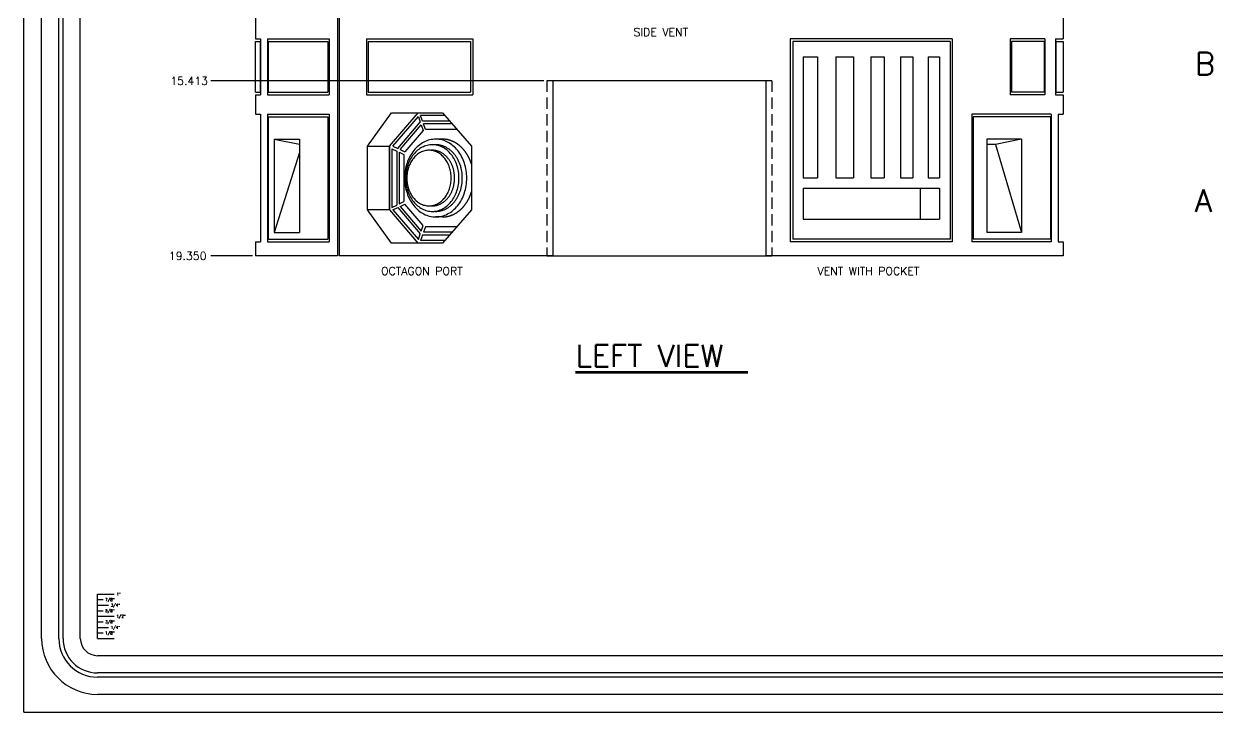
# Model space of a CAD drawing. Extents: x 0 to 54.4, y 0 to 35.2.
# Drawn here: x 0 to 26.84, y 0 to 15.48 of the extents above; entities that cross this region are included whole.
import ezdxf
from ezdxf.enums import TextEntityAlignment as Align

# ---------------------------------------------------------------- set-up
doc = ezdxf.new("R2010")
doc.units = 0
doc.linetypes.add('HIDDEN', pattern=[0.375, 0.25, -0.125])
doc.layers.get('0').update_dxf_attribs({"linetype": 'CONTINUOUS'})
for name, color, linetype in [('BODY', 7, 'CONTINUOUS'), ('BODY_PANELS', 2, 'CONTINUOUS'), ('DIMENSIONS', 1, 'CONTINUOUS'), ('FORM', 5, 'CONTINUOUS')]:
    doc.layers.add(name, color=color, linetype=linetype)
doc.styles.get("Standard").update_dxf_attribs({"font": 'simplex.shx'})

msp = doc.modelspace()

# ---------------------------------------------------------------- linework, layer by layer
for p, q in [((0, 0), (0, 35.2)), ((1.657, 1.657), (1.657, 2.657)), ((1.657, 2.657), (2.032, 2.657)), ((1.657, 2.532), (1.782, 2.532)), ((1.657, 2.407), (1.907, 2.407)), ((1.657, 2.282), (1.782, 2.282)), ((1.657, 2.157), (2.032, 2.157)), ((1.657, 2.032), (1.782, 2.032)), ((1.657, 1.907), (1.907, 1.907)), ((1.657, 1.782), (1.782, 1.782)), ((1.657, 1.657), (2.032, 1.657)), ((0, 0), (54.4, 0))]:
    msp.add_line(p, q)
at = {"layer": 'BODY'}
for p, q in [((7.054, 28.371), (7.054, 10.262)), ((7.091, 28.431), (7.091, 10.262)), ((5.207, 15.653), (5.207, 15.147)), ((23.381, 15.653), (23.381, 15.147)), ((5.207, 15.147), (5.321, 15.147)), ((5.321, 15.147), (5.321, 13.887)), ((5.479, 15.147), (6.869, 15.147)), ((5.479, 15.147), (5.479, 13.887)), ((6.869, 15.147), (6.869, 13.887)), ((7.706, 15.147), (10.097, 15.147)), ((7.706, 15.147), (7.706, 13.887)), ((10.097, 15.147), (10.097, 13.887)), ((20.882, 15.147), (17.24, 15.147)), ((17.24, 15.147), (17.24, 10.576)), ((20.882, 15.147), (20.882, 10.576)), ((22.97, 15.147), (22.185, 15.147)), ((22.185, 15.147), (22.185, 13.887)), ((22.97, 15.147), (22.97, 13.887)), ((23.203, 15.147), (23.203, 13.887)), ((23.203, 15.147), (23.381, 15.147)), ((16.691, 14.199), (11.896, 14.199)), ((11.896, 14.199), (11.896, 10.262)), ((16.691, 14.199), (16.691, 10.262)), ((5.207, 13.887), (5.321, 13.887)), ((5.207, 13.887), (5.207, 13.451)), ((5.479, 13.887), (6.869, 13.887)), ((7.706, 13.887), (10.097, 13.887)), ((22.97, 13.887), (22.185, 13.887)), ((23.203, 13.887), (23.381, 13.887)), ((23.381, 13.887), (23.381, 13.451)), ((5.207, 13.451), (5.321, 13.451)), ((5.321, 13.451), (5.321, 10.576)), ((5.479, 13.451), (6.869, 13.451)), ((5.479, 13.451), (5.479, 10.576)), ((6.869, 13.451), (6.869, 10.576)), ((7.728, 12.732), (8.269, 13.482)), ((8.269, 13.482), (9.418, 13.482)), ((9.418, 13.482), (10.069, 12.732)), ((23.106, 13.451), (21.321, 13.451)), ((21.321, 13.451), (21.321, 10.576)), ((23.106, 13.451), (23.106, 10.576)), ((23.267, 13.451), (23.267, 10.576)), ((23.267, 13.451), (23.381, 13.451)), ((7.728, 11.295), (7.728, 12.732)), ((10.069, 12.732), (10.069, 11.295)), ((8.269, 10.545), (7.728, 11.295)), ((10.069, 11.295), (9.418, 10.545)), ((5.207, 10.576), (5.321, 10.576)), ((5.207, 10.576), (5.207, 10.262)), ((5.479, 10.576), (6.869, 10.576)), ((9.418, 10.545), (8.269, 10.545)), ((20.882, 10.576), (17.24, 10.576)), ((23.106, 10.576), (21.321, 10.576)), ((23.267, 10.576), (23.381, 10.576)), ((23.381, 10.576), (23.381, 10.262)), ((7.054, 10.262), (5.207, 10.262)), ((11.896, 10.262), (7.091, 10.262)), ((23.381, 10.262), (16.691, 10.262))]:
    msp.add_line(p, q, dxfattribs=at)
at = {"layer": 'BODY_PANELS'}
for p, q in [((5.207, 15.087), (5.312, 15.087)), ((5.207, 13.947), (5.207, 15.087)), ((5.312, 15.087), (5.312, 13.947)), ((5.494, 15.087), (5.494, 13.947)), ((5.494, 15.087), (6.835, 15.087)), ((6.835, 15.087), (6.835, 13.947)), ((7.748, 15.087), (10.044, 15.087)), ((7.748, 15.087), (7.748, 13.947)), ((10.044, 15.087), (10.044, 13.947)), ((17.297, 15.087), (17.297, 10.636)), ((20.84, 15.087), (17.297, 15.087)), ((20.84, 15.087), (20.84, 10.636)), ((22.215, 15.087), (22.215, 13.947)), ((22.952, 15.087), (22.215, 15.087)), ((22.952, 15.087), (22.952, 13.947)), ((23.215, 15.087), (23.381, 15.087)), ((23.215, 15.087), (23.215, 13.947)), ((23.381, 15.087), (23.381, 13.947)), ((17.527, 14.737), (17.527, 12.017)), ((17.527, 14.737), (17.853, 14.737)), ((17.853, 14.737), (17.853, 12.017)), ((18.263, 14.737), (18.263, 12.017)), ((18.263, 14.737), (18.664, 14.737)), ((18.664, 14.737), (18.664, 12.017)), ((19.054, 14.737), (19.054, 12.017)), ((19.054, 14.737), (19.349, 14.737)), ((19.349, 14.737), (19.349, 12.017)), ((19.717, 14.737), (19.717, 12.017)), ((19.717, 14.737), (19.995, 14.737)), ((19.995, 14.737), (19.995, 12.017)), ((20.339, 14.737), (20.339, 12.017)), ((20.339, 14.737), (20.596, 14.737)), ((20.596, 14.737), (20.596, 12.017)), ((16.825, 14.199), (11.763, 14.199)), ((5.207, 13.947), (5.312, 13.947)), ((5.494, 13.947), (6.835, 13.947)), ((7.748, 13.947), (10.044, 13.947)), ((22.952, 13.947), (22.215, 13.947)), ((23.215, 13.947), (23.381, 13.947)), ((8.227, 12.732), (8.872, 13.482)), ((5.494, 13.391), (5.494, 10.636)), ((5.494, 13.391), (6.835, 13.391)), ((6.835, 13.391), (6.835, 10.636)), ((8.301, 12.73), (8.874, 13.395)), ((8.409, 12.678), (8.918, 13.27)), ((8.462, 12.652), (8.94, 13.208)), ((8.874, 13.395), (8.918, 13.27)), ((9.472, 13.419), (8.923, 13.419)), ((8.968, 13.294), (8.923, 13.419)), ((8.94, 13.208), (8.985, 13.083)), ((9.581, 13.294), (8.968, 13.294)), ((9.635, 13.232), (8.99, 13.232)), ((9.035, 13.107), (8.99, 13.232)), ((21.358, 13.391), (21.358, 10.636)), ((23.092, 13.391), (21.358, 13.391)), ((23.092, 13.391), (23.092, 10.636)), ((5.632, 12.891), (5.632, 10.786)), ((5.632, 12.891), (6.203, 12.891)), ((5.632, 12.891), (6.203, 12.777)), ((6.203, 12.891), (6.203, 10.786)), ((8.985, 13.083), (8.57, 12.6)), ((9.743, 13.107), (9.035, 13.107)), ((9.415, 12.888), (9.264, 12.888)), ((21.663, 12.891), (21.663, 10.786)), ((22.438, 12.891), (21.663, 12.891)), ((22.438, 12.891), (21.856, 12.766)), ((22.438, 12.891), (22.438, 10.786)), ((7.728, 12.732), (8.227, 12.732)), ((8.227, 11.295), (8.227, 12.732)), ((8.227, 12.732), (8.227, 11.295)), ((8.281, 12.672), (8.281, 11.354)), ((8.281, 12.672), (8.388, 12.62)), ((8.301, 12.73), (8.409, 12.678)), ((8.388, 12.62), (8.388, 11.406)), ((8.462, 12.652), (8.57, 12.6)), ((21.856, 12.766), (21.663, 12.766)), ((21.856, 12.766), (22.438, 10.786)), ((6.203, 12.585), (5.632, 10.786)), ((8.442, 12.595), (8.442, 11.432)), ((8.442, 12.595), (8.549, 12.543)), ((8.549, 12.543), (8.549, 11.484)), ((17.527, 12.017), (17.853, 12.017)), ((18.263, 12.017), (18.664, 12.017)), ((19.054, 12.017), (19.349, 12.017)), ((19.717, 12.017), (19.995, 12.017)), ((20.339, 12.017), (20.596, 12.017)), ((17.527, 11.787), (20.596, 11.787)), ((17.527, 11.787), (17.527, 11.087)), ((20.163, 11.787), (20.163, 11.087)), ((20.596, 11.787), (20.596, 11.087)), ((8.227, 11.295), (7.728, 11.295)), ((8.227, 11.295), (8.872, 10.544)), ((8.281, 11.354), (8.388, 11.406)), ((8.301, 11.296), (8.409, 11.348)), ((8.301, 11.296), (8.874, 10.631)), ((8.409, 11.348), (8.918, 10.756)), ((8.442, 11.432), (8.549, 11.484)), ((8.462, 11.374), (8.57, 11.426)), ((8.462, 11.374), (8.94, 10.818)), ((8.985, 10.943), (8.57, 11.426)), ((9.415, 11.138), (9.264, 11.138)), ((17.527, 11.087), (20.596, 11.087)), ((5.632, 10.786), (6.203, 10.786)), ((8.874, 10.631), (8.918, 10.756)), ((8.94, 10.818), (8.985, 10.943)), ((9.035, 10.919), (8.99, 10.794)), ((9.635, 10.794), (8.99, 10.794)), ((9.743, 10.919), (9.035, 10.919)), ((22.438, 10.786), (21.663, 10.786)), ((5.494, 10.636), (6.835, 10.636)), ((8.968, 10.732), (8.923, 10.607)), ((9.472, 10.607), (8.923, 10.607)), ((9.581, 10.732), (8.968, 10.732)), ((20.84, 10.636), (17.297, 10.636)), ((23.092, 10.636), (21.358, 10.636)), ((11.763, 10.262), (16.825, 10.262))]:
    msp.add_line(p, q, dxfattribs=at)
at = {"layer": 'BODY_PANELS', "linetype": 'HIDDEN'}
for p, q in [((11.763, 14.199), (11.763, 10.262)), ((16.825, 14.199), (16.825, 10.262))]:
    msp.add_line(p, q, dxfattribs=at)
at = {"layer": 'BODY_PANELS'}
for points in [[(9.264, 12.888, 0), (9.23, 12.887, 0), (9.196, 12.884, 0), (9.162, 12.879, 0), (9.128, 12.871, 0), (9.095, 12.862, 0), (9.062, 12.851, 0), (9.029, 12.837, 0), (8.997, 12.822, 0), (8.966, 12.804, 0), (8.935, 12.785, 0), (8.905, 12.764, 0), (8.876, 12.741, 0), (8.848, 12.716, 0), (8.821, 12.69, 0), (8.795, 12.662, 0), (8.77, 12.632, 0), (8.747, 12.601, 0), (8.724, 12.568, 0), (8.703, 12.534, 0), (8.683, 12.499, 0), (8.665, 12.463, 0), (8.648, 12.426, 0), (8.633, 12.387, 0), (8.619, 12.348, 0), (8.606, 12.308, 0), (8.596, 12.267, 0), (8.586, 12.226, 0), (8.579, 12.184, 0), (8.573, 12.142, 0), (8.569, 12.099, 0), (8.566, 12.056, 0), (8.566, 12.013, 0), (8.566, 11.97, 0), (8.569, 11.927, 0), (8.573, 11.885, 0), (8.579, 11.842, 0), (8.586, 11.8, 0), (8.596, 11.759, 0), (8.606, 11.718, 0), (8.619, 11.678, 0), (8.633, 11.639, 0), (8.648, 11.601, 0), (8.665, 11.563, 0), (8.683, 11.527, 0), (8.703, 11.492, 0), (8.724, 11.458, 0), (8.747, 11.425, 0), (8.77, 11.394, 0), (8.795, 11.365, 0), (8.821, 11.337, 0), (8.848, 11.31, 0), (8.876, 11.286, 0), (8.905, 11.263, 0), (8.935, 11.242, 0), (8.966, 11.222, 0), (8.997, 11.205, 0), (9.029, 11.189, 0), (9.062, 11.176, 0), (9.095, 11.164, 0), (9.128, 11.155, 0), (9.162, 11.148, 0), (9.196, 11.142, 0), (9.23, 11.139, 0), (9.264, 11.138, 0), (9.299, 11.139, 0), (9.333, 11.142, 0), (9.367, 11.148, 0), (9.401, 11.155, 0), (9.434, 11.164, 0), (9.467, 11.176, 0), (9.5, 11.189, 0), (9.532, 11.205, 0), (9.563, 11.222, 0), (9.594, 11.242, 0), (9.624, 11.263, 0), (9.653, 11.286, 0), (9.681, 11.31, 0), (9.708, 11.337, 0), (9.734, 11.365, 0), (9.759, 11.394, 0), (9.782, 11.425, 0), (9.805, 11.458, 0), (9.826, 11.492, 0), (9.846, 11.527, 0), (9.864, 11.563, 0), (9.881, 11.601, 0), (9.896, 11.639, 0), (9.91, 11.678, 0), (9.922, 11.718, 0), (9.933, 11.759, 0), (9.942, 11.8, 0), (9.95, 11.842, 0), (9.956, 11.885, 0), (9.96, 11.927, 0), (9.962, 11.97, 0), (9.963, 12.013, 0), (9.962, 12.056, 0), (9.96, 12.099, 0), (9.956, 12.142, 0), (9.95, 12.184, 0), (9.942, 12.226, 0), (9.933, 12.267, 0), (9.922, 12.308, 0), (9.91, 12.348, 0), (9.896, 12.387, 0), (9.881, 12.426, 0), (9.864, 12.463, 0), (9.846, 12.499, 0), (9.826, 12.534, 0), (9.805, 12.568, 0), (9.782, 12.601, 0), (9.759, 12.632, 0), (9.734, 12.662, 0), (9.708, 12.69, 0), (9.681, 12.716, 0), (9.653, 12.741, 0), (9.624, 12.764, 0), (9.594, 12.785, 0), (9.563, 12.804, 0), (9.532, 12.822, 0), (9.5, 12.837, 0), (9.467, 12.851, 0), (9.434, 12.862, 0), (9.401, 12.871, 0), (9.367, 12.879, 0), (9.333, 12.884, 0), (9.299, 12.887, 0), (9.264, 12.888, 0)], [(10.069, 12.322, 0), (10.066, 12.33, 0), (10.064, 12.338, 0), (10.061, 12.345, 0), (10.059, 12.353, 0), (10.056, 12.361, 0), (10.054, 12.368, 0), (10.051, 12.376, 0), (10.048, 12.383, 0), (10.045, 12.391, 0), (10.043, 12.398, 0), (10.04, 12.405, 0), (10.037, 12.413, 0), (10.034, 12.42, 0), (10.03, 12.428, 0), (10.027, 12.435, 0), (10.024, 12.442, 0), (10.021, 12.449, 0), (10.018, 12.456, 0), (10.014, 12.463, 0), (10.011, 12.47, 0), (10.007, 12.477, 0), (10.004, 12.485, 0), (10, 12.492, 0), (9.996, 12.498, 0), (9.993, 12.505, 0), (9.989, 12.512, 0), (9.985, 12.519, 0), (9.981, 12.526, 0), (9.977, 12.532, 0), (9.974, 12.539, 0), (9.97, 12.546, 0), (9.965, 12.552, 0), (9.961, 12.559, 0), (9.957, 12.565, 0), (9.953, 12.571, 0), (9.949, 12.578, 0), (9.945, 12.584, 0), (9.94, 12.59, 0), (9.936, 12.596, 0), (9.931, 12.602, 0), (9.927, 12.609, 0), (9.922, 12.615, 0), (9.918, 12.621, 0), (9.913, 12.627, 0), (9.909, 12.632, 0), (9.904, 12.638, 0), (9.899, 12.644, 0), (9.894, 12.65, 0), (9.89, 12.655, 0), (9.885, 12.661, 0), (9.88, 12.666, 0), (9.875, 12.672, 0), (9.87, 12.677, 0), (9.865, 12.683, 0), (9.86, 12.688, 0), (9.855, 12.693, 0), (9.849, 12.698, 0), (9.844, 12.704, 0), (9.839, 12.709, 0), (9.834, 12.714, 0), (9.828, 12.719, 0), (9.823, 12.723, 0), (9.818, 12.728, 0), (9.812, 12.733, 0), (9.807, 12.738, 0), (9.801, 12.742, 0), (9.796, 12.747, 0), (9.79, 12.751, 0), (9.785, 12.756, 0), (9.779, 12.76, 0), (9.773, 12.764, 0), (9.768, 12.768, 0), (9.762, 12.773, 0), (9.756, 12.777, 0), (9.75, 12.781, 0), (9.745, 12.785, 0), (9.739, 12.789, 0), (9.733, 12.792, 0), (9.727, 12.796, 0), (9.721, 12.8, 0), (9.715, 12.803, 0), (9.709, 12.807, 0), (9.703, 12.81, 0), (9.697, 12.814, 0), (9.691, 12.817, 0), (9.685, 12.82, 0), (9.679, 12.823, 0), (9.673, 12.826, 0), (9.667, 12.829, 0), (9.66, 12.832, 0), (9.654, 12.835, 0), (9.648, 12.838, 0), (9.642, 12.841, 0), (9.636, 12.843, 0), (9.629, 12.846, 0), (9.623, 12.848, 0), (9.617, 12.851, 0), (9.61, 12.853, 0), (9.604, 12.855, 0), (9.598, 12.858, 0), (9.591, 12.86, 0), (9.585, 12.862, 0), (9.578, 12.864, 0), (9.572, 12.866, 0), (9.566, 12.868, 0), (9.559, 12.869, 0), (9.553, 12.871, 0), (9.546, 12.873, 0), (9.54, 12.874, 0), (9.533, 12.876, 0), (9.527, 12.877, 0), (9.52, 12.878, 0), (9.514, 12.879, 0), (9.507, 12.88, 0), (9.5, 12.882, 0), (9.494, 12.883, 0), (9.487, 12.883, 0), (9.481, 12.884, 0), (9.474, 12.885, 0), (9.468, 12.886, 0), (9.461, 12.886, 0), (9.454, 12.887, 0), (9.448, 12.887, 0), (9.441, 12.887, 0), (9.435, 12.888, 0), (9.428, 12.888, 0), (9.421, 12.888, 0), (9.415, 12.888, 0)], [(9.189, 12.763, 0), (9.16, 12.762, 0), (9.13, 12.759, 0), (9.101, 12.755, 0), (9.072, 12.749, 0), (9.044, 12.741, 0), (9.015, 12.731, 0), (8.987, 12.719, 0), (8.96, 12.706, 0), (8.933, 12.691, 0), (8.907, 12.675, 0), (8.881, 12.656, 0), (8.856, 12.637, 0), (8.832, 12.616, 0), (8.809, 12.593, 0), (8.787, 12.569, 0), (8.766, 12.543, 0), (8.745, 12.517, 0), (8.726, 12.489, 0), (8.708, 12.46, 0), (8.691, 12.43, 0), (8.675, 12.399, 0), (8.661, 12.367, 0), (8.648, 12.334, 0), (8.636, 12.3, 0), (8.625, 12.266, 0), (8.616, 12.231, 0), (8.608, 12.195, 0), (8.602, 12.159, 0), (8.597, 12.123, 0), (8.593, 12.087, 0), (8.591, 12.05, 0), (8.59, 12.013, 0), (8.591, 11.976, 0), (8.593, 11.94, 0), (8.597, 11.903, 0), (8.602, 11.867, 0), (8.608, 11.831, 0), (8.616, 11.795, 0), (8.625, 11.761, 0), (8.636, 11.726, 0), (8.648, 11.693, 0), (8.661, 11.66, 0), (8.675, 11.628, 0), (8.691, 11.597, 0), (8.708, 11.566, 0), (8.726, 11.537, 0), (8.745, 11.509, 0), (8.766, 11.483, 0), (8.787, 11.457, 0), (8.809, 11.433, 0), (8.832, 11.411, 0), (8.856, 11.39, 0), (8.881, 11.37, 0), (8.907, 11.352, 0), (8.933, 11.335, 0), (8.96, 11.32, 0), (8.987, 11.307, 0), (9.015, 11.296, 0), (9.044, 11.286, 0), (9.072, 11.278, 0), (9.101, 11.271, 0), (9.13, 11.267, 0), (9.16, 11.264, 0), (9.189, 11.263, 0), (9.219, 11.264, 0), (9.248, 11.267, 0), (9.277, 11.271, 0), (9.306, 11.278, 0), (9.335, 11.286, 0), (9.363, 11.296, 0), (9.391, 11.307, 0), (9.418, 11.32, 0), (9.445, 11.335, 0), (9.472, 11.352, 0), (9.497, 11.37, 0), (9.522, 11.39, 0), (9.546, 11.411, 0), (9.569, 11.433, 0), (9.592, 11.457, 0), (9.613, 11.483, 0), (9.633, 11.509, 0), (9.652, 11.537, 0), (9.67, 11.566, 0), (9.687, 11.597, 0), (9.703, 11.628, 0), (9.718, 11.66, 0), (9.731, 11.693, 0), (9.743, 11.726, 0), (9.753, 11.761, 0), (9.762, 11.795, 0), (9.77, 11.831, 0), (9.777, 11.867, 0), (9.782, 11.903, 0), (9.785, 11.94, 0), (9.788, 11.976, 0), (9.788, 12.013, 0), (9.788, 12.05, 0), (9.785, 12.087, 0), (9.782, 12.123, 0), (9.777, 12.159, 0), (9.77, 12.195, 0), (9.762, 12.231, 0), (9.753, 12.266, 0), (9.743, 12.3, 0), (9.731, 12.334, 0), (9.718, 12.367, 0), (9.703, 12.399, 0), (9.687, 12.43, 0), (9.67, 12.46, 0), (9.652, 12.489, 0), (9.633, 12.517, 0), (9.613, 12.543, 0), (9.592, 12.569, 0), (9.569, 12.593, 0), (9.546, 12.616, 0), (9.522, 12.637, 0), (9.497, 12.656, 0), (9.472, 12.675, 0), (9.445, 12.691, 0), (9.418, 12.706, 0), (9.391, 12.719, 0), (9.363, 12.731, 0), (9.335, 12.741, 0), (9.306, 12.749, 0), (9.277, 12.755, 0), (9.248, 12.759, 0), (9.219, 12.762, 0), (9.189, 12.763, 0)], [(9.114, 12.638, 0), (9.089, 12.637, 0), (9.065, 12.635, 0), (9.041, 12.631, 0), (9.017, 12.626, 0), (8.993, 12.619, 0), (8.969, 12.611, 0), (8.946, 12.602, 0), (8.923, 12.591, 0), (8.901, 12.578, 0), (8.879, 12.564, 0), (8.857, 12.549, 0), (8.837, 12.533, 0), (8.817, 12.515, 0), (8.797, 12.496, 0), (8.779, 12.476, 0), (8.761, 12.455, 0), (8.744, 12.433, 0), (8.728, 12.41, 0), (8.713, 12.386, 0), (8.699, 12.36, 0), (8.686, 12.335, 0), (8.674, 12.308, 0), (8.663, 12.28, 0), (8.653, 12.252, 0), (8.644, 12.224, 0), (8.636, 12.195, 0), (8.63, 12.165, 0), (8.624, 12.135, 0), (8.62, 12.105, 0), (8.617, 12.074, 0), (8.615, 12.044, 0), (8.615, 12.013, 0), (8.615, 11.982, 0), (8.617, 11.952, 0), (8.62, 11.921, 0), (8.624, 11.891, 0), (8.63, 11.861, 0), (8.636, 11.832, 0), (8.644, 11.803, 0), (8.653, 11.774, 0), (8.663, 11.746, 0), (8.674, 11.719, 0), (8.686, 11.692, 0), (8.699, 11.666, 0), (8.713, 11.641, 0), (8.728, 11.617, 0), (8.744, 11.593, 0), (8.761, 11.571, 0), (8.779, 11.55, 0), (8.797, 11.53, 0), (8.817, 11.511, 0), (8.837, 11.493, 0), (8.857, 11.477, 0), (8.879, 11.462, 0), (8.901, 11.448, 0), (8.923, 11.436, 0), (8.946, 11.425, 0), (8.969, 11.415, 0), (8.993, 11.407, 0), (9.017, 11.4, 0), (9.041, 11.395, 0), (9.065, 11.391, 0), (9.089, 11.389, 0), (9.114, 11.388, 0), (9.138, 11.389, 0), (9.163, 11.391, 0), (9.187, 11.395, 0), (9.211, 11.4, 0), (9.235, 11.407, 0), (9.259, 11.415, 0), (9.282, 11.425, 0), (9.305, 11.436, 0), (9.327, 11.448, 0), (9.349, 11.462, 0), (9.371, 11.477, 0), (9.391, 11.493, 0), (9.411, 11.511, 0), (9.431, 11.53, 0), (9.449, 11.55, 0), (9.467, 11.571, 0), (9.484, 11.593, 0), (9.5, 11.617, 0), (9.515, 11.641, 0), (9.529, 11.666, 0), (9.542, 11.692, 0), (9.554, 11.719, 0), (9.565, 11.746, 0), (9.575, 11.774, 0), (9.584, 11.803, 0), (9.592, 11.832, 0), (9.598, 11.861, 0), (9.604, 11.891, 0), (9.608, 11.921, 0), (9.611, 11.952, 0), (9.613, 11.982, 0), (9.613, 12.013, 0), (9.613, 12.044, 0), (9.611, 12.074, 0), (9.608, 12.105, 0), (9.604, 12.135, 0), (9.598, 12.165, 0), (9.592, 12.195, 0), (9.584, 12.224, 0), (9.575, 12.252, 0), (9.565, 12.28, 0), (9.554, 12.308, 0), (9.542, 12.335, 0), (9.529, 12.36, 0), (9.515, 12.386, 0), (9.5, 12.41, 0), (9.484, 12.433, 0), (9.467, 12.455, 0), (9.449, 12.476, 0), (9.431, 12.496, 0), (9.411, 12.515, 0), (9.391, 12.533, 0), (9.371, 12.549, 0), (9.349, 12.564, 0), (9.327, 12.578, 0), (9.305, 12.591, 0), (9.282, 12.602, 0), (9.259, 12.611, 0), (9.235, 12.619, 0), (9.211, 12.626, 0), (9.187, 12.631, 0), (9.163, 12.635, 0), (9.138, 12.637, 0), (9.114, 12.638, 0)], [(9.152, 11.39, 0), (9.164, 11.389, 0), (9.177, 11.388, 0), (9.19, 11.388, 0), (9.203, 11.388, 0), (9.216, 11.389, 0), (9.229, 11.39, 0), (9.241, 11.392, 0), (9.254, 11.393, 0), (9.267, 11.396, 0), (9.279, 11.399, 0), (9.292, 11.402, 0), (9.305, 11.405, 0), (9.317, 11.409, 0), (9.329, 11.413, 0), (9.342, 11.418, 0), (9.354, 11.423, 0), (9.366, 11.429, 0), (9.378, 11.434, 0), (9.39, 11.441, 0), (9.401, 11.447, 0), (9.413, 11.454, 0), (9.424, 11.462, 0), (9.436, 11.47, 0), (9.447, 11.478, 0), (9.458, 11.486, 0), (9.468, 11.495, 0), (9.479, 11.504, 0), (9.489, 11.514, 0), (9.499, 11.524, 0), (9.509, 11.534, 0), (9.519, 11.544, 0), (9.529, 11.555, 0), (9.538, 11.566, 0), (9.547, 11.577, 0), (9.556, 11.589, 0), (9.564, 11.601, 0), (9.573, 11.613, 0), (9.581, 11.626, 0), (9.589, 11.638, 0), (9.596, 11.651, 0), (9.604, 11.665, 0), (9.611, 11.678, 0), (9.617, 11.692, 0), (9.624, 11.706, 0), (9.63, 11.72, 0), (9.636, 11.734, 0), (9.641, 11.748, 0), (9.647, 11.763, 0), (9.652, 11.778, 0), (9.656, 11.793, 0), (9.661, 11.808, 0), (9.665, 11.823, 0), (9.669, 11.839, 0), (9.672, 11.854, 0), (9.675, 11.87, 0), (9.678, 11.886, 0), (9.68, 11.901, 0), (9.682, 11.917, 0), (9.684, 11.933, 0), (9.686, 11.949, 0), (9.687, 11.965, 0), (9.688, 11.981, 0), (9.688, 11.997, 0), (9.688, 12.013, 0), (9.688, 12.029, 0), (9.688, 12.045, 0), (9.687, 12.061, 0), (9.686, 12.077, 0), (9.684, 12.093, 0), (9.682, 12.109, 0), (9.68, 12.125, 0), (9.678, 12.141, 0), (9.675, 12.157, 0), (9.672, 12.172, 0), (9.669, 12.188, 0), (9.665, 12.203, 0), (9.661, 12.218, 0), (9.656, 12.233, 0), (9.652, 12.248, 0), (9.647, 12.263, 0), (9.641, 12.278, 0), (9.636, 12.292, 0), (9.63, 12.307, 0), (9.624, 12.321, 0), (9.617, 12.335, 0), (9.611, 12.348, 0), (9.604, 12.362, 0), (9.596, 12.375, 0), (9.589, 12.388, 0), (9.581, 12.401, 0), (9.573, 12.413, 0), (9.564, 12.425, 0), (9.556, 12.437, 0), (9.547, 12.449, 0), (9.538, 12.46, 0), (9.529, 12.471, 0), (9.519, 12.482, 0), (9.509, 12.493, 0), (9.499, 12.503, 0), (9.489, 12.513, 0), (9.479, 12.522, 0), (9.468, 12.531, 0), (9.458, 12.54, 0), (9.447, 12.549, 0), (9.436, 12.557, 0), (9.424, 12.565, 0), (9.413, 12.572, 0), (9.401, 12.579, 0), (9.39, 12.585, 0), (9.378, 12.592, 0), (9.366, 12.598, 0), (9.354, 12.603, 0), (9.342, 12.608, 0), (9.329, 12.613, 0), (9.317, 12.617, 0), (9.305, 12.621, 0), (9.292, 12.625, 0), (9.279, 12.628, 0), (9.267, 12.631, 0), (9.254, 12.633, 0), (9.241, 12.635, 0), (9.229, 12.636, 0), (9.216, 12.637, 0), (9.203, 12.638, 0), (9.19, 12.638, 0), (9.177, 12.638, 0), (9.164, 12.637, 0), (9.152, 12.636, 0)], [(9.227, 11.265, 0), (9.242, 11.264, 0), (9.257, 11.263, 0), (9.273, 11.263, 0), (9.288, 11.264, 0), (9.303, 11.265, 0), (9.318, 11.266, 0), (9.334, 11.268, 0), (9.349, 11.271, 0), (9.364, 11.274, 0), (9.379, 11.277, 0), (9.394, 11.281, 0), (9.409, 11.285, 0), (9.424, 11.29, 0), (9.438, 11.296, 0), (9.453, 11.301, 0), (9.467, 11.307, 0), (9.482, 11.314, 0), (9.496, 11.321, 0), (9.51, 11.329, 0), (9.524, 11.337, 0), (9.537, 11.346, 0), (9.551, 11.354, 0), (9.564, 11.364, 0), (9.577, 11.374, 0), (9.59, 11.384, 0), (9.603, 11.395, 0), (9.616, 11.405, 0), (9.628, 11.417, 0), (9.64, 11.429, 0), (9.652, 11.441, 0), (9.663, 11.454, 0), (9.675, 11.466, 0), (9.686, 11.48, 0), (9.696, 11.493, 0), (9.707, 11.507, 0), (9.717, 11.522, 0), (9.727, 11.536, 0), (9.736, 11.551, 0), (9.746, 11.566, 0), (9.755, 11.582, 0), (9.763, 11.598, 0), (9.771, 11.614, 0), (9.779, 11.63, 0), (9.787, 11.647, 0), (9.794, 11.664, 0), (9.801, 11.681, 0), (9.808, 11.698, 0), (9.814, 11.715, 0), (9.82, 11.733, 0), (9.826, 11.751, 0), (9.831, 11.769, 0), (9.836, 11.787, 0), (9.84, 11.805, 0), (9.844, 11.824, 0), (9.848, 11.842, 0), (9.851, 11.861, 0), (9.854, 11.88, 0), (9.856, 11.899, 0), (9.859, 11.918, 0), (9.86, 11.937, 0), (9.862, 11.956, 0), (9.863, 11.975, 0), (9.863, 11.994, 0), (9.863, 12.013, 0), (9.863, 12.032, 0), (9.863, 12.051, 0), (9.862, 12.07, 0), (9.86, 12.09, 0), (9.859, 12.109, 0), (9.856, 12.128, 0), (9.854, 12.146, 0), (9.851, 12.165, 0), (9.848, 12.184, 0), (9.844, 12.203, 0), (9.84, 12.221, 0), (9.836, 12.239, 0), (9.831, 12.258, 0), (9.826, 12.275, 0), (9.82, 12.293, 0), (9.814, 12.311, 0), (9.808, 12.329, 0), (9.801, 12.346, 0), (9.794, 12.363, 0), (9.787, 12.38, 0), (9.779, 12.396, 0), (9.771, 12.412, 0), (9.763, 12.429, 0), (9.755, 12.444, 0), (9.746, 12.46, 0), (9.736, 12.475, 0), (9.727, 12.49, 0), (9.717, 12.505, 0), (9.707, 12.519, 0), (9.696, 12.533, 0), (9.686, 12.547, 0), (9.675, 12.56, 0), (9.663, 12.573, 0), (9.652, 12.585, 0), (9.64, 12.598, 0), (9.628, 12.609, 0), (9.616, 12.621, 0), (9.603, 12.632, 0), (9.59, 12.642, 0), (9.577, 12.653, 0), (9.564, 12.662, 0), (9.551, 12.672, 0), (9.537, 12.681, 0), (9.524, 12.689, 0), (9.51, 12.697, 0), (9.496, 12.705, 0), (9.482, 12.712, 0), (9.467, 12.719, 0), (9.453, 12.725, 0), (9.438, 12.731, 0), (9.424, 12.736, 0), (9.409, 12.741, 0), (9.394, 12.745, 0), (9.379, 12.749, 0), (9.364, 12.753, 0), (9.349, 12.756, 0), (9.334, 12.758, 0), (9.318, 12.76, 0), (9.303, 12.762, 0), (9.288, 12.763, 0), (9.273, 12.763, 0), (9.257, 12.763, 0), (9.242, 12.763, 0), (9.227, 12.762, 0)], [(9.415, 11.138, 0), (9.421, 11.138, 0), (9.428, 11.138, 0), (9.435, 11.139, 0), (9.441, 11.139, 0), (9.448, 11.139, 0), (9.454, 11.14, 0), (9.461, 11.14, 0), (9.468, 11.141, 0), (9.474, 11.141, 0), (9.481, 11.142, 0), (9.487, 11.143, 0), (9.494, 11.144, 0), (9.5, 11.145, 0), (9.507, 11.146, 0), (9.514, 11.147, 0), (9.52, 11.148, 0), (9.527, 11.149, 0), (9.533, 11.151, 0), (9.54, 11.152, 0), (9.546, 11.154, 0), (9.553, 11.155, 0), (9.559, 11.157, 0), (9.566, 11.159, 0), (9.572, 11.161, 0), (9.578, 11.162, 0), (9.585, 11.164, 0), (9.591, 11.166, 0), (9.598, 11.169, 0), (9.604, 11.171, 0), (9.61, 11.173, 0), (9.617, 11.175, 0), (9.623, 11.178, 0), (9.629, 11.18, 0), (9.636, 11.183, 0), (9.642, 11.186, 0), (9.648, 11.188, 0), (9.654, 11.191, 0), (9.66, 11.194, 0), (9.667, 11.197, 0), (9.673, 11.2, 0), (9.679, 11.203, 0), (9.685, 11.206, 0), (9.691, 11.209, 0), (9.697, 11.213, 0), (9.703, 11.216, 0), (9.709, 11.22, 0), (9.715, 11.223, 0), (9.721, 11.227, 0), (9.727, 11.23, 0), (9.733, 11.234, 0), (9.739, 11.238, 0), (9.745, 11.242, 0), (9.75, 11.246, 0), (9.756, 11.25, 0), (9.762, 11.254, 0), (9.768, 11.258, 0), (9.773, 11.262, 0), (9.779, 11.266, 0), (9.785, 11.271, 0), (9.79, 11.275, 0), (9.796, 11.28, 0), (9.801, 11.284, 0), (9.807, 11.289, 0), (9.812, 11.293, 0), (9.818, 11.298, 0), (9.823, 11.303, 0), (9.828, 11.308, 0), (9.834, 11.313, 0), (9.839, 11.318, 0), (9.844, 11.323, 0), (9.849, 11.328, 0), (9.855, 11.333, 0), (9.86, 11.338, 0), (9.865, 11.344, 0), (9.87, 11.349, 0), (9.875, 11.354, 0), (9.88, 11.36, 0), (9.885, 11.365, 0), (9.89, 11.371, 0), (9.894, 11.377, 0), (9.899, 11.382, 0), (9.904, 11.388, 0), (9.909, 11.394, 0), (9.913, 11.4, 0), (9.918, 11.406, 0), (9.922, 11.412, 0), (9.927, 11.418, 0), (9.931, 11.424, 0), (9.936, 11.43, 0), (9.94, 11.436, 0), (9.945, 11.442, 0), (9.949, 11.449, 0), (9.953, 11.455, 0), (9.957, 11.461, 0), (9.961, 11.468, 0), (9.965, 11.474, 0), (9.97, 11.481, 0), (9.974, 11.487, 0), (9.977, 11.494, 0), (9.981, 11.501, 0), (9.985, 11.508, 0), (9.989, 11.514, 0), (9.993, 11.521, 0), (9.996, 11.528, 0), (10, 11.535, 0), (10.004, 11.542, 0), (10.007, 11.549, 0), (10.011, 11.556, 0), (10.014, 11.563, 0), (10.018, 11.57, 0), (10.021, 11.577, 0), (10.024, 11.584, 0), (10.027, 11.591, 0), (10.03, 11.599, 0), (10.034, 11.606, 0), (10.037, 11.614, 0), (10.04, 11.621, 0), (10.043, 11.628, 0), (10.045, 11.636, 0), (10.048, 11.643, 0), (10.051, 11.651, 0), (10.054, 11.658, 0), (10.056, 11.666, 0), (10.059, 11.673, 0), (10.061, 11.681, 0), (10.064, 11.689, 0), (10.066, 11.696, 0), (10.069, 11.704, 0)]]:
    msp.add_polyline3d(points, dxfattribs=at)
at = {"layer": 'DIMENSIONS'}
for p, q in [((11.7, 14.199), (4.207, 14.199)), ((5.144, 10.262), (4.207, 10.262)), ((12.406, 7.665), (16.288, 7.665)), ((12.406, 7.633), (16.288, 7.633))]:
    msp.add_line(p, q, dxfattribs=at)
at = {"layer": 'FORM'}
for p, q in [((0.4, 1.657), (0.4, 31.543)), ((0.787, 1.657), (0.787, 31.543)), ((0.884, 1.657), (0.884, 31.543)), ((1.27, 1.657), (1.27, 31.543)), ((52.743, 1.27), (1.657, 1.27)), ((52.743, 0.884), (1.657, 0.884)), ((52.743, 0.787), (1.657, 0.787)), ((52.743, 0.4), (1.657, 0.4))]:
    msp.add_line(p, q, dxfattribs=at)
for radius in [1.257, 0.87, 0.774, 0.387]:
    msp.add_arc((1.657, 1.657), radius, 180, 270, dxfattribs=at)

# ---------------------------------------------------------------- texts
for s, p in [('1"', (2.081, 2.624)), ('7/8"', (1.831, 2.499)), ('3/4"', (1.956, 2.374)), ('5/8"', (1.831, 2.249)), ('1/2"', (2.081, 2.124)), ('3/8"', (1.831, 1.999)), ('1/4"', (1.956, 1.874)), ('1/8"', (1.831, 1.749))]:
    msp.add_text(s, height=0.0625).set_placement(p)
at = {"layer": 'BODY_PANELS'}
for s, p in [('SIDE VENT', (14.328, 15.206)), ('OCTAGON PORT', (8.953, 9.832)), ('VENT WITH POCKET', (18.999, 9.832))]:
    msp.add_text(s, height=0.18, dxfattribs=at).set_placement(p, align=Align.CENTER)
at = {"layer": 'DIMENSIONS'}
for s, height, p in [('B', 0.5, (26.342, 14.336)), ('15.413', 0.18, (3.294, 14.109)), ('A', 0.5, (26.342, 11.256)), ('19.350', 0.18, (3.26, 10.172)), ('LEFT VIEW', 0.5, (12.415, 7.764))]:
    msp.add_text(s, height=height, dxfattribs=at).set_placement(p)

doc.saveas('drawing.dxf')
